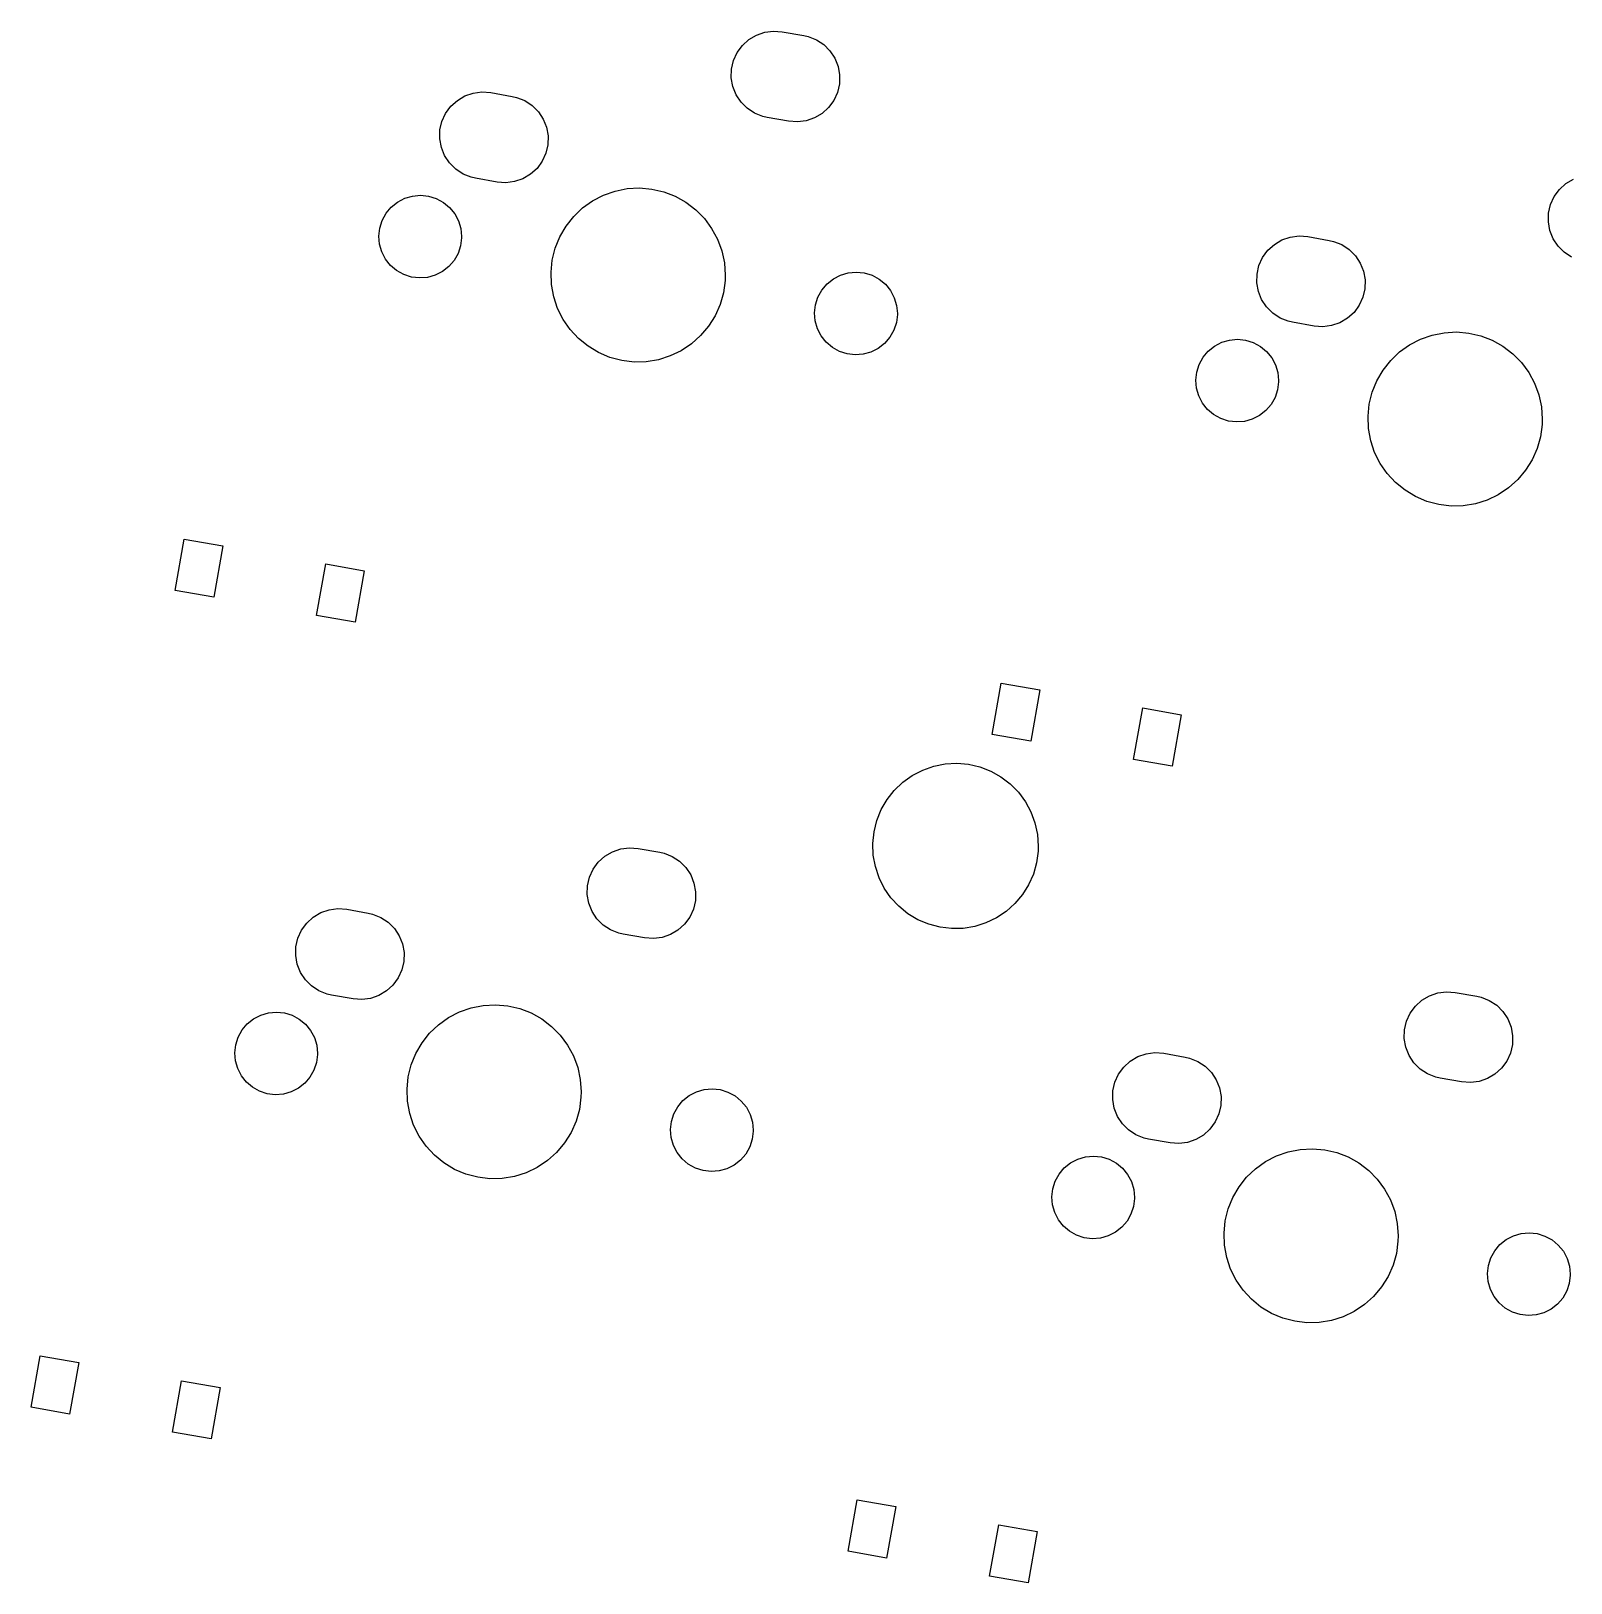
# Model space of a CAD drawing. Extents: x -73 to 324, y -180 to -25.
# Drawn here: x -63.14 to -27.78, y -61.12 to -25.48 of the extents above; entities that cross this region are included whole.
import ezdxf

# ---------------------------------------------------------------- set-up
doc = ezdxf.new("R2010")
doc.units = 0
doc.layers.add('BLACK', color=7, linetype='CONTINUOUS')

msp = doc.modelspace()

# ---------------------------------------------------------------- linework, layer by layer
at = {"layer": 'BLACK', "linetype": 'CONTINUOUS'}
for p, q in [((-46.6546, -25.6703), (-46.4806, -25.5674)), ((-46.4806, -25.5674), (-46.2895, -25.5016)), ((-46.2895, -25.5016), (-46.0891, -25.4755)), ((-46.0891, -25.4755), (-45.8875, -25.4903)), ((-45.8875, -25.4903), (-45.3951, -25.5772)), ((-45.3951, -25.5772), (-45.2931, -25.6007)), ((-45.2931, -25.6007), (-45.1055, -25.6758)), ((-47.0078, -26.1529), (-46.9237, -25.9691)), ((-46.9237, -25.9691), (-46.8043, -25.806)), ((-46.8043, -25.806), (-46.6546, -25.6703)), ((-45.1055, -25.6758), (-44.9368, -25.787)), ((-44.9368, -25.787), (-44.7938, -25.93)), ((-44.7938, -25.93), (-44.6826, -26.0987)), ((-47.0582, -26.5519), (-47.0533, -26.3498)), ((-47.0533, -26.3498), (-47.0078, -26.1529)), ((-44.6826, -26.0987), (-44.6075, -26.2863)), ((-44.6075, -26.2863), (-44.5717, -26.4853)), ((-47.0224, -26.7508), (-47.0582, -26.5519)), ((-44.5767, -26.6873), (-44.6221, -26.8842)), ((-44.5717, -26.4853), (-44.5767, -26.6873)), ((-53.4989, -27.2048), (-53.3492, -27.069)), ((-53.3492, -27.069), (-53.1752, -26.9661)), ((-53.1752, -26.9661), (-52.9841, -26.9003)), ((-52.9841, -26.9003), (-52.7837, -26.8743)), ((-52.7837, -26.8743), (-52.5821, -26.8891)), ((-52.5821, -26.8891), (-52.0897, -26.9759)), ((-52.0897, -26.9759), (-51.9877, -26.9995)), ((-51.9877, -26.9995), (-51.8001, -27.0745)), ((-51.8001, -27.0745), (-51.6313, -27.1858)), ((-46.9474, -26.9385), (-47.0224, -26.7508)), ((-46.8361, -27.1072), (-46.9474, -26.9385)), ((-44.7063, -27.068), (-44.8256, -27.2311)), ((-44.6221, -26.8842), (-44.7063, -27.068)), ((-53.7024, -27.5516), (-53.6183, -27.3679)), ((-53.6183, -27.3679), (-53.4989, -27.2048)), ((-51.6313, -27.1858), (-51.4884, -27.3287)), ((-51.4884, -27.3287), (-51.3772, -27.4974)), ((-46.6932, -27.2501), (-46.8361, -27.1072)), ((-46.5245, -27.3614), (-46.6932, -27.2501)), ((-46.3368, -27.4364), (-46.5245, -27.3614)), ((-46.2348, -27.46), (-46.3368, -27.4364)), ((-44.9754, -27.3669), (-45.1493, -27.4698)), ((-44.8256, -27.2311), (-44.9754, -27.3669)), ((-53.7528, -27.9506), (-53.7479, -27.7486)), ((-53.7479, -27.7486), (-53.7024, -27.5516)), ((-51.3772, -27.4974), (-51.3021, -27.6851)), ((-51.3021, -27.6851), (-51.2663, -27.884)), ((-45.7424, -27.5468), (-46.2348, -27.46)), ((-45.5409, -27.5616), (-45.7424, -27.5468)), ((-45.3404, -27.5356), (-45.5409, -27.5616)), ((-45.1493, -27.4698), (-45.3404, -27.5356)), ((-53.717, -28.1495), (-53.7528, -27.9506)), ((-53.642, -28.3372), (-53.717, -28.1495)), ((-51.2713, -28.0861), (-51.3167, -28.283)), ((-51.2663, -27.884), (-51.2713, -28.0861)), ((-53.5307, -28.5059), (-53.642, -28.3372)), ((-53.3878, -28.6488), (-53.5307, -28.5059)), ((-51.4009, -28.4668), (-51.5202, -28.6299)), ((-51.3167, -28.283), (-51.4009, -28.4668)), ((-53.2191, -28.7601), (-53.3878, -28.6488)), ((-53.0314, -28.8352), (-53.2191, -28.7601)), ((-52.9294, -28.8587), (-53.0314, -28.8352)), ((-52.437, -28.9455), (-52.9294, -28.8587)), ((-51.8439, -28.8685), (-52.035, -28.9343)), ((-51.67, -28.7656), (-51.8439, -28.8685)), ((-51.5202, -28.6299), (-51.67, -28.7656)), ((-52.2355, -28.9603), (-52.437, -28.9455)), ((-52.035, -28.9343), (-52.2355, -28.9603)), ((-49.9928, -29.2448), (-49.7263, -29.1512)), ((-49.7263, -29.1512), (-49.4492, -29.0961)), ((-49.4492, -29.0961), (-49.1671, -29.0806)), ((-49.1671, -29.0806), (-48.8857, -29.1049)), ((-48.8857, -29.1049), (-48.6104, -29.1687)), ((-48.6104, -29.1687), (-48.347, -29.2707)), ((-28.1631, -29.2771), (-28.0437, -29.114)), ((-28.0437, -29.114), (-27.894, -28.9783)), ((-27.894, -28.9783), (-27.7201, -28.8754)), ((-54.9852, -29.6615), (-54.866, -29.5194)), ((-54.866, -29.5194), (-54.7215, -29.4033)), ((-54.7215, -29.4033), (-54.5572, -29.3174)), ((-54.5572, -29.3174), (-54.3794, -29.265)), ((-54.3794, -29.265), (-54.1947, -29.2482)), ((-54.1947, -29.2482), (-54.0103, -29.2676)), ((-54.0103, -29.2676), (-53.8332, -29.3224)), ((-53.8332, -29.3224), (-53.6701, -29.4106)), ((-53.6701, -29.4106), (-53.5273, -29.5288)), ((-53.5273, -29.5288), (-53.4101, -29.6725)), ((-50.6778, -29.7343), (-50.4734, -29.5393)), ((-50.4734, -29.5393), (-50.2435, -29.375)), ((-50.2435, -29.375), (-49.9928, -29.2448)), ((-48.347, -29.2707), (-48.1005, -29.4087)), ((-48.1005, -29.4087), (-47.8759, -29.5801)), ((-47.8759, -29.5801), (-47.6777, -29.7814)), ((-28.2927, -29.6578), (-28.2472, -29.4609)), ((-28.2472, -29.4609), (-28.1631, -29.2771)), ((-55.1306, -30.0007), (-55.0745, -29.8239)), ((-55.0745, -29.8239), (-54.9852, -29.6615)), ((-53.4101, -29.6725), (-53.323, -29.8362)), ((-53.323, -29.8362), (-53.2694, -30.0137)), ((-50.8527, -29.9562), (-50.6778, -29.7343)), ((-47.6777, -29.7814), (-47.5099, -30.0087)), ((-28.2977, -29.8599), (-28.2927, -29.6578)), ((-28.2619, -30.0588), (-28.2977, -29.8599)), ((-55.1513, -30.1849), (-55.1306, -30.0007)), ((-55.1357, -30.3697), (-55.1513, -30.1849)), ((-53.2517, -30.2247), (-53.275, -30.4087)), ((-53.2694, -30.0137), (-53.2514, -30.1982)), ((-53.2514, -30.1982), (-53.2517, -30.2247)), ((-51.1006, -30.4623), (-50.9946, -30.2004)), ((-50.9946, -30.2004), (-50.8527, -29.9562)), ((-47.5099, -30.0087), (-47.3757, -30.2573)), ((-47.3757, -30.2573), (-47.2779, -30.5223)), ((-34.5886, -30.377), (-34.4146, -30.2741)), ((-34.4146, -30.2741), (-34.2235, -30.2083)), ((-34.2235, -30.2083), (-34.0231, -30.1823)), ((-34.0231, -30.1823), (-33.8215, -30.1971)), ((-33.8215, -30.1971), (-33.3291, -30.2839)), ((-33.3291, -30.2839), (-33.2272, -30.3075)), ((-28.1868, -30.2465), (-28.2619, -30.0588)), ((-28.0755, -30.4152), (-28.1868, -30.2465)), ((-55.0846, -30.5479), (-55.1357, -30.3697)), ((-54.9999, -30.7128), (-55.0846, -30.5479)), ((-53.3335, -30.5846), (-53.4251, -30.7458)), ((-53.275, -30.4087), (-53.3335, -30.5846)), ((-51.1687, -30.7365), (-51.1006, -30.4623)), ((-47.2779, -30.5223), (-47.2185, -30.7985)), ((-34.8577, -30.6759), (-34.7383, -30.5128)), ((-34.7383, -30.5128), (-34.5886, -30.377)), ((-33.2272, -30.3075), (-33.0395, -30.3825)), ((-33.0395, -30.3825), (-32.8708, -30.4938)), ((-32.8708, -30.4938), (-32.7278, -30.6367)), ((-32.7278, -30.6367), (-32.6166, -30.8054)), ((-27.9326, -30.5581), (-28.0755, -30.4152)), ((-27.7639, -30.6694), (-27.9326, -30.5581)), ((-54.8847, -30.8581), (-54.9999, -30.7128)), ((-54.7435, -30.9783), (-54.8847, -30.8581)), ((-54.5817, -31.0687), (-54.7435, -30.9783)), ((-53.6923, -31.0003), (-53.8578, -31.0839)), ((-53.5462, -30.8862), (-53.6923, -31.0003)), ((-53.4251, -30.7458), (-53.5462, -30.8862)), ((-51.1975, -31.0175), (-51.1687, -30.7365)), ((-47.2185, -30.7985), (-47.1985, -31.0803)), ((-44.3737, -31.0293), (-44.1891, -31.0125)), ((-44.1891, -31.0125), (-44.0047, -31.0319)), ((-34.9873, -31.0566), (-34.9418, -30.8596)), ((-34.9418, -30.8596), (-34.8577, -30.6759)), ((-32.6166, -30.8054), (-32.5415, -30.9931)), ((-32.5415, -30.9931), (-32.5057, -31.192)), ((-54.4053, -31.126), (-54.5817, -31.0687)), ((-54.2212, -31.148), (-54.4053, -31.126)), ((-54.0364, -31.1338), (-54.2212, -31.148)), ((-53.8578, -31.0839), (-54.0364, -31.1338)), ((-51.1865, -31.2998), (-51.1975, -31.0175)), ((-51.1357, -31.5777), (-51.1865, -31.2998)), ((-47.2025, -31.2059), (-47.2401, -31.4859)), ((-47.1985, -31.0803), (-47.2025, -31.2059)), ((-44.9796, -31.4257), (-44.8604, -31.2837)), ((-44.8604, -31.2837), (-44.7159, -31.1675)), ((-44.7159, -31.1675), (-44.5516, -31.0816)), ((-44.5516, -31.0816), (-44.3737, -31.0293)), ((-44.0047, -31.0319), (-43.8276, -31.0867)), ((-43.8276, -31.0867), (-43.6645, -31.1749)), ((-43.6645, -31.1749), (-43.5216, -31.2931)), ((-43.5216, -31.2931), (-43.4044, -31.4367)), ((-34.9922, -31.2586), (-34.9873, -31.0566)), ((-34.9565, -31.4575), (-34.9922, -31.2586)), ((-32.5057, -31.192), (-32.5107, -31.3941)), ((-51.0463, -31.8457), (-51.1357, -31.5777)), ((-47.2401, -31.4859), (-47.3168, -31.7578)), ((-45.1249, -31.7649), (-45.0689, -31.5882)), ((-45.0689, -31.5882), (-44.9796, -31.4257)), ((-43.4044, -31.4367), (-43.3174, -31.6004)), ((-43.3174, -31.6004), (-43.2638, -31.7779)), ((-34.8814, -31.6452), (-34.9565, -31.4575)), ((-34.7701, -31.8139), (-34.8814, -31.6452)), ((-32.5561, -31.591), (-32.6403, -31.7748)), ((-32.5107, -31.3941), (-32.5561, -31.591)), ((-50.92, -32.0984), (-51.0463, -31.8457)), ((-47.431, -32.0162), (-47.5805, -32.2559)), ((-47.3168, -31.7578), (-47.431, -32.0162)), ((-45.1456, -31.9492), (-45.1249, -31.7649)), ((-45.1301, -32.134), (-45.1456, -31.9492)), ((-43.2461, -31.989), (-43.2693, -32.1729)), ((-43.2638, -31.7779), (-43.2457, -31.9625)), ((-43.2457, -31.9625), (-43.2461, -31.989)), ((-34.6272, -31.9568), (-34.7701, -31.8139)), ((-34.4585, -32.0681), (-34.6272, -31.9568)), ((-34.2708, -32.1432), (-34.4585, -32.0681)), ((-32.9094, -32.0736), (-33.0833, -32.1765)), ((-32.7596, -31.9379), (-32.9094, -32.0736)), ((-32.6403, -31.7748), (-32.7596, -31.9379)), ((-50.7594, -32.3308), (-50.92, -32.0984)), ((-50.5676, -32.5383), (-50.7594, -32.3308)), ((-47.5805, -32.2559), (-47.7623, -32.4722)), ((-45.079, -32.3122), (-45.1301, -32.134)), ((-44.9942, -32.4771), (-45.079, -32.3122)), ((-43.3278, -32.3489), (-43.4194, -32.5101)), ((-43.2693, -32.1729), (-43.3278, -32.3489)), ((-34.1688, -32.1667), (-34.2708, -32.1432)), ((-33.6764, -32.2535), (-34.1688, -32.1667)), ((-33.4749, -32.2683), (-33.6764, -32.2535)), ((-33.2744, -32.2423), (-33.4749, -32.2683)), ((-33.0833, -32.1765), (-33.2744, -32.2423)), ((-30.9657, -32.4592), (-30.6886, -32.4041)), ((-30.6886, -32.4041), (-30.4065, -32.3886)), ((-30.4065, -32.3886), (-30.1251, -32.4129)), ((-30.1251, -32.4129), (-29.8499, -32.4767)), ((-50.3485, -32.7166), (-50.5676, -32.5383)), ((-50.1065, -32.8623), (-50.3485, -32.7166)), ((-47.9727, -32.6606), (-48.2076, -32.8176)), ((-47.7623, -32.4722), (-47.9727, -32.6606)), ((-44.8791, -32.6224), (-44.9942, -32.4771)), ((-44.7379, -32.7426), (-44.8791, -32.6224)), ((-44.576, -32.833), (-44.7379, -32.7426)), ((-43.6867, -32.7646), (-43.8522, -32.8482)), ((-43.5406, -32.6504), (-43.6867, -32.7646)), ((-43.4194, -32.5101), (-43.5406, -32.6504)), ((-36.1054, -32.8274), (-35.9609, -32.7113)), ((-35.9609, -32.7113), (-35.7966, -32.6254)), ((-35.7966, -32.6254), (-35.6188, -32.573)), ((-35.6188, -32.573), (-35.4341, -32.5562)), ((-35.4341, -32.5562), (-35.2497, -32.5756)), ((-35.2497, -32.5756), (-35.0726, -32.6304)), ((-35.0726, -32.6304), (-34.9095, -32.7186)), ((-34.9095, -32.7186), (-34.7667, -32.8368)), ((-31.7128, -32.8473), (-31.4829, -32.683)), ((-31.4829, -32.683), (-31.2322, -32.5528)), ((-31.2322, -32.5528), (-30.9657, -32.4592)), ((-29.8499, -32.4767), (-29.5864, -32.5787)), ((-29.5864, -32.5787), (-29.3399, -32.7167)), ((-29.3399, -32.7167), (-29.1153, -32.8881)), ((-49.8464, -32.9725), (-50.1065, -32.8623)), ((-49.5733, -33.0449), (-49.8464, -32.9725)), ((-49.2927, -33.0781), (-49.5733, -33.0449)), ((-49.0103, -33.0715), (-49.2927, -33.0781)), ((-48.7316, -33.0251), (-49.0103, -33.0715)), ((-48.4623, -32.9399), (-48.7316, -33.0251)), ((-48.2076, -32.8176), (-48.4623, -32.9399)), ((-44.3997, -32.8903), (-44.576, -32.833)), ((-44.2156, -32.9123), (-44.3997, -32.8903)), ((-44.0307, -32.898), (-44.2156, -32.9123)), ((-43.8522, -32.8482), (-44.0307, -32.898)), ((-36.37, -33.3087), (-36.3139, -33.1319)), ((-36.3139, -33.1319), (-36.2246, -32.9695)), ((-36.2246, -32.9695), (-36.1054, -32.8274)), ((-34.7667, -32.8368), (-34.6495, -32.9805)), ((-34.6495, -32.9805), (-34.5624, -33.1442)), ((-34.5624, -33.1442), (-34.5089, -33.3217)), ((-32.0921, -33.2642), (-31.9172, -33.0423)), ((-31.9172, -33.0423), (-31.7128, -32.8473)), ((-29.1153, -32.8881), (-28.9171, -33.0894)), ((-28.9171, -33.0894), (-28.7493, -33.3167)), ((-36.3907, -33.4929), (-36.37, -33.3087)), ((-36.3752, -33.6777), (-36.3907, -33.4929)), ((-34.5089, -33.3217), (-34.4908, -33.5062)), ((-34.4908, -33.5062), (-34.4911, -33.5327)), ((-32.3401, -33.7703), (-32.234, -33.5084)), ((-32.234, -33.5084), (-32.0921, -33.2642)), ((-28.7493, -33.3167), (-28.6151, -33.5653)), ((-36.3241, -33.8559), (-36.3752, -33.6777)), ((-36.2393, -34.0208), (-36.3241, -33.8559)), ((-34.5144, -33.7167), (-34.5729, -33.8926)), ((-34.4911, -33.5327), (-34.5144, -33.7167)), ((-32.4082, -34.0445), (-32.3401, -33.7703)), ((-28.6151, -33.5653), (-28.5174, -33.8303)), ((-28.5174, -33.8303), (-28.4579, -34.1065)), ((-36.1241, -34.1661), (-36.2393, -34.0208)), ((-35.9829, -34.2863), (-36.1241, -34.1661)), ((-34.7856, -34.1942), (-34.9317, -34.3083)), ((-34.6645, -34.0538), (-34.7856, -34.1942)), ((-34.5729, -33.8926), (-34.6645, -34.0538)), ((-32.437, -34.3255), (-32.4082, -34.0445)), ((-28.4579, -34.1065), (-28.4379, -34.3883)), ((-35.8211, -34.3767), (-35.9829, -34.2863)), ((-35.6448, -34.434), (-35.8211, -34.3767)), ((-35.4607, -34.456), (-35.6448, -34.434)), ((-35.2758, -34.4418), (-35.4607, -34.456)), ((-35.0972, -34.3919), (-35.2758, -34.4418)), ((-34.9317, -34.3083), (-35.0972, -34.3919)), ((-32.4259, -34.6078), (-32.437, -34.3255)), ((-28.4419, -34.5139), (-28.4795, -34.7939)), ((-28.4379, -34.3883), (-28.4419, -34.5139)), ((-32.3751, -34.8857), (-32.4259, -34.6078)), ((-32.2857, -35.1537), (-32.3751, -34.8857)), ((-28.4795, -34.7939), (-28.5562, -35.0658)), ((-32.1594, -35.4064), (-32.2857, -35.1537)), ((-28.5562, -35.0658), (-28.6704, -35.3242)), ((-31.9988, -35.6388), (-32.1594, -35.4064)), ((-31.807, -35.8463), (-31.9988, -35.6388)), ((-28.8199, -35.5639), (-29.0017, -35.7802)), ((-28.6704, -35.3242), (-28.8199, -35.5639)), ((-31.588, -36.0246), (-31.807, -35.8463)), ((-29.2121, -35.9686), (-29.447, -36.1256)), ((-29.0017, -35.7802), (-29.2121, -35.9686)), ((-31.3459, -36.1703), (-31.588, -36.0246)), ((-31.0858, -36.2805), (-31.3459, -36.1703)), ((-30.8127, -36.3529), (-31.0858, -36.2805)), ((-30.5322, -36.3861), (-30.8127, -36.3529)), ((-29.971, -36.3331), (-30.2497, -36.3794)), ((-29.7017, -36.2479), (-29.971, -36.3331)), ((-29.447, -36.1256), (-29.7017, -36.2479)), ((-30.2497, -36.3794), (-30.5322, -36.3861)), ((-59.8303, -38.3262), (-59.6219, -37.1445)), ((-59.6219, -37.1445), (-58.7356, -37.3007)), ((-58.7356, -37.3007), (-58.944, -38.4825)), ((-56.5804, -38.8993), (-56.372, -37.7175)), ((-56.372, -37.7175), (-55.4857, -37.8738)), ((-55.4857, -37.8738), (-55.6941, -39.0555)), ((-58.944, -38.4825), (-59.8303, -38.3262)), ((-55.6941, -39.0555), (-56.5804, -38.8993)), ((-41.0697, -41.6342), (-40.8613, -40.4525)), ((-40.8613, -40.4525), (-39.975, -40.6087)), ((-39.975, -40.6087), (-40.1834, -41.7905)), ((-37.8198, -42.2073), (-37.6115, -41.0255)), ((-37.6115, -41.0255), (-36.7251, -41.1818)), ((-36.7251, -41.1818), (-36.9335, -42.3635)), ((-40.1834, -41.7905), (-41.0697, -41.6342)), ((-42.6646, -42.4523), (-42.4114, -42.3633)), ((-42.4114, -42.3633), (-42.1481, -42.311)), ((-42.1481, -42.311), (-41.8802, -42.2962)), ((-41.8802, -42.2962), (-41.6128, -42.3194)), ((-41.6128, -42.3194), (-41.3513, -42.38)), ((-41.3513, -42.38), (-41.101, -42.4768)), ((-36.9335, -42.3635), (-37.8198, -42.2073)), ((-43.3153, -42.9173), (-43.1211, -42.732)), ((-43.1211, -42.732), (-42.9027, -42.576)), ((-42.9027, -42.576), (-42.6646, -42.4523)), ((-41.101, -42.4768), (-40.8669, -42.608)), ((-40.8669, -42.608), (-40.6535, -42.7708)), ((-40.6535, -42.7708), (-40.4652, -42.962)), ((-43.6163, -43.3601), (-43.4815, -43.128)), ((-43.4815, -43.128), (-43.3153, -42.9173)), ((-40.4652, -42.962), (-40.3058, -43.1779)), ((-43.717, -43.6089), (-43.6163, -43.3601)), ((-40.3058, -43.1779), (-40.1783, -43.4141)), ((-40.1783, -43.4141), (-40.0854, -43.6659)), ((-43.7817, -43.8693), (-43.717, -43.6089)), ((-40.0854, -43.6659), (-40.029, -43.9283)), ((-43.8091, -44.1363), (-43.7817, -43.8693)), ((-43.7985, -44.4045), (-43.8091, -44.1363)), ((-40.029, -43.9283), (-40.01, -44.196)), ((-40.01, -44.196), (-40.0137, -44.3153)), ((-50.1123, -44.5666), (-49.9626, -44.4309)), ((-49.9626, -44.4309), (-49.7886, -44.328)), ((-49.7886, -44.328), (-49.5975, -44.2622)), ((-49.5975, -44.2622), (-49.3971, -44.2361)), ((-49.3971, -44.2361), (-49.1955, -44.2509)), ((-49.1955, -44.2509), (-48.7031, -44.3378)), ((-48.7031, -44.3378), (-48.6011, -44.3613)), ((-48.6011, -44.3613), (-48.4135, -44.4364)), ((-48.4135, -44.4364), (-48.2448, -44.5476)), ((-48.2448, -44.5476), (-48.1018, -44.6905)), ((-43.7503, -44.6685), (-43.7985, -44.4045)), ((-40.0137, -44.3153), (-40.0495, -44.5813)), ((-50.3613, -45.1104), (-50.3158, -44.9135)), ((-50.3158, -44.9135), (-50.2317, -44.7297)), ((-50.2317, -44.7297), (-50.1123, -44.5666)), ((-48.1018, -44.6905), (-47.9906, -44.8593)), ((-47.9906, -44.8593), (-47.9155, -45.0469)), ((-43.6654, -44.9231), (-43.7503, -44.6685)), ((-40.1223, -44.8396), (-40.2308, -45.0851)), ((-40.0495, -44.5813), (-40.1223, -44.8396)), ((-50.3662, -45.3125), (-50.3613, -45.1104)), ((-47.9155, -45.0469), (-47.8797, -45.2459)), ((-47.8797, -45.2459), (-47.8847, -45.4479)), ((-43.5454, -45.1632), (-43.6654, -44.9231)), ((-43.3928, -45.384), (-43.5454, -45.1632)), ((-40.2308, -45.0851), (-40.3729, -45.3128)), ((-50.3304, -45.5114), (-50.3662, -45.3125)), ((-50.2554, -45.699), (-50.3304, -45.5114)), ((-47.8847, -45.4479), (-47.9301, -45.6448)), ((-43.2106, -45.581), (-43.3928, -45.384)), ((-43.0025, -45.7505), (-43.2106, -45.581)), ((-40.5456, -45.5182), (-40.7455, -45.6973)), ((-40.3729, -45.3128), (-40.5456, -45.5182)), ((-56.9263, -46.1285), (-56.8069, -45.9654)), ((-56.8069, -45.9654), (-56.6572, -45.8296)), ((-56.6572, -45.8296), (-56.4832, -45.7267)), ((-56.4832, -45.7267), (-56.2921, -45.6609)), ((-56.2921, -45.6609), (-56.0917, -45.6349)), ((-56.0917, -45.6349), (-55.8901, -45.6497)), ((-55.8901, -45.6497), (-55.3977, -45.7365)), ((-55.3977, -45.7365), (-55.2957, -45.7601)), ((-55.2957, -45.7601), (-55.1081, -45.8351)), ((-55.1081, -45.8351), (-54.9393, -45.9464)), ((-54.9393, -45.9464), (-54.7964, -46.0893)), ((-50.1441, -45.8678), (-50.2554, -45.699)), ((-50.0012, -46.0107), (-50.1441, -45.8678)), ((-48.0143, -45.8286), (-48.1336, -45.9917)), ((-47.9301, -45.6448), (-48.0143, -45.8286)), ((-42.7726, -45.8889), (-43.0025, -45.7505)), ((-42.5254, -45.9936), (-42.7726, -45.8889)), ((-41.2106, -45.9626), (-41.4665, -46.0435)), ((-40.9686, -45.8464), (-41.2106, -45.9626)), ((-40.7455, -45.6973), (-40.9686, -45.8464)), ((-57.0559, -46.5092), (-57.0104, -46.3122)), ((-57.0104, -46.3122), (-56.9263, -46.1285)), ((-54.7964, -46.0893), (-54.6852, -46.258)), ((-54.6852, -46.258), (-54.6101, -46.4457)), ((-49.8325, -46.1219), (-50.0012, -46.0107)), ((-49.6448, -46.197), (-49.8325, -46.1219)), ((-49.5428, -46.2206), (-49.6448, -46.197)), ((-49.0504, -46.3074), (-49.5428, -46.2206)), ((-48.8489, -46.3222), (-49.0504, -46.3074)), ((-48.6484, -46.2961), (-48.8489, -46.3222)), ((-48.4573, -46.2303), (-48.6484, -46.2961)), ((-48.2834, -46.1275), (-48.4573, -46.2303)), ((-48.1336, -45.9917), (-48.2834, -46.1275)), ((-42.266, -46.0623), (-42.5254, -45.9936)), ((-41.9995, -46.0939), (-42.266, -46.0623)), ((-41.7312, -46.0876), (-41.9995, -46.0939)), ((-41.4665, -46.0435), (-41.7312, -46.0876)), ((-57.0608, -46.7112), (-57.0559, -46.5092)), ((-54.6101, -46.4457), (-54.5743, -46.6446)), ((-54.5743, -46.6446), (-54.5793, -46.8466)), ((-57.025, -46.9101), (-57.0608, -46.7112)), ((-56.95, -47.0978), (-57.025, -46.9101)), ((-54.6247, -47.0436), (-54.7089, -47.2274)), ((-54.5793, -46.8466), (-54.6247, -47.0436)), ((-56.8387, -47.2665), (-56.95, -47.0978)), ((-56.6958, -47.4094), (-56.8387, -47.2665)), ((-56.5271, -47.5207), (-56.6958, -47.4094)), ((-54.8282, -47.3904), (-54.978, -47.5262)), ((-54.7089, -47.2274), (-54.8282, -47.3904)), ((-56.3394, -47.5958), (-56.5271, -47.5207)), ((-56.2374, -47.6193), (-56.3394, -47.5958)), ((-55.745, -47.7061), (-56.2374, -47.6193)), ((-55.5435, -47.7209), (-55.745, -47.7061)), ((-55.343, -47.6949), (-55.5435, -47.7209)), ((-55.1519, -47.6291), (-55.343, -47.6949)), ((-54.978, -47.5262), (-55.1519, -47.6291)), ((-31.3517, -47.8746), (-31.202, -47.7388)), ((-31.202, -47.7388), (-31.028, -47.636)), ((-31.028, -47.636), (-30.8369, -47.5702)), ((-30.8369, -47.5702), (-30.6365, -47.5441)), ((-30.6365, -47.5441), (-30.4349, -47.5589)), ((-30.4349, -47.5589), (-29.9425, -47.6458)), ((-29.9425, -47.6458), (-29.8406, -47.6693)), ((-29.8406, -47.6693), (-29.6529, -47.7444)), ((-29.6529, -47.7444), (-29.4842, -47.8556)), ((-58.0295, -48.1639), (-57.8652, -48.078)), ((-57.8652, -48.078), (-57.6874, -48.0256)), ((-57.6874, -48.0256), (-57.5027, -48.0088)), ((-57.5027, -48.0088), (-57.3183, -48.0282)), ((-57.3183, -48.0282), (-57.1412, -48.083)), ((-57.1412, -48.083), (-56.9781, -48.1712)), ((-53.5515, -48.1356), (-53.3008, -48.0054)), ((-53.3008, -48.0054), (-53.0343, -47.9118)), ((-53.0343, -47.9118), (-52.7572, -47.8567)), ((-52.7572, -47.8567), (-52.4751, -47.8412)), ((-52.4751, -47.8412), (-52.1937, -47.8655)), ((-52.1937, -47.8655), (-51.9184, -47.9293)), ((-51.9184, -47.9293), (-51.655, -48.0313)), ((-51.655, -48.0313), (-51.4085, -48.1693)), ((-31.5552, -48.2215), (-31.4711, -48.0377)), ((-31.4711, -48.0377), (-31.3517, -47.8746)), ((-29.4842, -47.8556), (-29.3412, -47.9985)), ((-29.3412, -47.9985), (-29.23, -48.1673)), ((-58.3825, -48.5845), (-58.2932, -48.4221)), ((-58.2932, -48.4221), (-58.174, -48.28)), ((-58.174, -48.28), (-58.0295, -48.1639)), ((-56.9781, -48.1712), (-56.8353, -48.2894)), ((-56.8353, -48.2894), (-56.7181, -48.4331)), ((-56.7181, -48.4331), (-56.631, -48.5968)), ((-53.9858, -48.4949), (-53.7814, -48.2999)), ((-53.7814, -48.2999), (-53.5515, -48.1356)), ((-51.4085, -48.1693), (-51.1839, -48.3407)), ((-51.1839, -48.3407), (-50.9857, -48.542)), ((-31.6056, -48.6205), (-31.6007, -48.4184)), ((-31.6007, -48.4184), (-31.5552, -48.2215)), ((-29.23, -48.1673), (-29.1549, -48.3549)), ((-29.1549, -48.3549), (-29.1191, -48.5538)), ((-58.4593, -48.9455), (-58.4386, -48.7613)), ((-58.4386, -48.7613), (-58.3825, -48.5845)), ((-56.631, -48.5968), (-56.5774, -48.7743)), ((-56.5774, -48.7743), (-56.5593, -48.9588)), ((-54.3026, -48.961), (-54.1607, -48.7167)), ((-54.1607, -48.7167), (-53.9858, -48.4949)), ((-50.9857, -48.542), (-50.8179, -48.7693)), ((-50.8179, -48.7693), (-50.6837, -49.0179)), ((-31.5699, -48.8194), (-31.6056, -48.6205)), ((-31.4948, -49.007), (-31.5699, -48.8194)), ((-29.1241, -48.7559), (-29.1695, -48.9528)), ((-29.1191, -48.5538), (-29.1241, -48.7559)), ((-58.4437, -49.1303), (-58.4593, -48.9455)), ((-58.3926, -49.3085), (-58.4437, -49.1303)), ((-56.583, -49.1693), (-56.6415, -49.3452)), ((-56.5597, -48.9853), (-56.583, -49.1693)), ((-56.5593, -48.9588), (-56.5597, -48.9853)), ((-54.4086, -49.2229), (-54.3026, -48.961)), ((-50.6837, -49.0179), (-50.5859, -49.2829)), ((-38.0463, -49.2734), (-37.8966, -49.1376)), ((-37.8966, -49.1376), (-37.7226, -49.0347)), ((-37.7226, -49.0347), (-37.5315, -48.9689)), ((-37.5315, -48.9689), (-37.3311, -48.9429)), ((-37.3311, -48.9429), (-37.1295, -48.9577)), ((-37.1295, -48.9577), (-36.6371, -49.0445)), ((-36.6371, -49.0445), (-36.5352, -49.0681)), ((-36.5352, -49.0681), (-36.3475, -49.1431)), ((-36.3475, -49.1431), (-36.1788, -49.2544)), ((-31.3835, -49.1758), (-31.4948, -49.007)), ((-31.2406, -49.3187), (-31.3835, -49.1758)), ((-29.2537, -49.1366), (-29.373, -49.2997)), ((-29.1695, -48.9528), (-29.2537, -49.1366)), ((-58.3079, -49.4734), (-58.3926, -49.3085)), ((-58.1927, -49.6187), (-58.3079, -49.4734)), ((-56.7331, -49.5064), (-56.8542, -49.6467)), ((-56.6415, -49.3452), (-56.7331, -49.5064)), ((-54.5055, -49.7781), (-54.4767, -49.4971)), ((-54.4767, -49.4971), (-54.4086, -49.2229)), ((-50.5859, -49.2829), (-50.5265, -49.5591)), ((-38.2498, -49.6202), (-38.1657, -49.4365)), ((-38.1657, -49.4365), (-38.0463, -49.2734)), ((-36.1788, -49.2544), (-36.0358, -49.3973)), ((-36.0358, -49.3973), (-35.9246, -49.566)), ((-31.0719, -49.4299), (-31.2406, -49.3187)), ((-30.8842, -49.505), (-31.0719, -49.4299)), ((-30.7822, -49.5286), (-30.8842, -49.505)), ((-30.2898, -49.6154), (-30.7822, -49.5286)), ((-29.6967, -49.5383), (-29.8878, -49.6041)), ((-29.5228, -49.4355), (-29.6967, -49.5383)), ((-29.373, -49.2997), (-29.5228, -49.4355)), ((-58.0515, -49.7389), (-58.1927, -49.6187)), ((-57.8897, -49.8293), (-58.0515, -49.7389)), ((-57.7133, -49.8866), (-57.8897, -49.8293)), ((-57.5292, -49.9086), (-57.7133, -49.8866)), ((-57.3444, -49.8943), (-57.5292, -49.9086)), ((-57.1658, -49.8445), (-57.3444, -49.8943)), ((-57.0003, -49.7609), (-57.1658, -49.8445)), ((-56.8542, -49.6467), (-57.0003, -49.7609)), ((-54.4944, -50.0604), (-54.5055, -49.7781)), ((-50.5265, -49.5591), (-50.5065, -49.8409)), ((-50.5065, -49.8409), (-50.5105, -49.9665)), ((-48.0239, -49.9281), (-47.8596, -49.8422)), ((-47.8596, -49.8422), (-47.6817, -49.7899)), ((-47.6817, -49.7899), (-47.4971, -49.7731)), ((-47.4971, -49.7731), (-47.3127, -49.7925)), ((-47.3127, -49.7925), (-47.1356, -49.8473)), ((-47.1356, -49.8473), (-46.9725, -49.9355)), ((-38.3002, -50.0192), (-38.2953, -49.8172)), ((-38.2953, -49.8172), (-38.2498, -49.6202)), ((-35.9246, -49.566), (-35.8495, -49.7537)), ((-35.8495, -49.7537), (-35.8137, -49.9526)), ((-30.0883, -49.6302), (-30.2898, -49.6154)), ((-29.8878, -49.6041), (-30.0883, -49.6302)), ((-54.4437, -50.3383), (-54.4944, -50.0604)), ((-50.5481, -50.2465), (-50.6248, -50.5184)), ((-50.5105, -49.9665), (-50.5481, -50.2465)), ((-48.3769, -50.3488), (-48.2876, -50.1863)), ((-48.2876, -50.1863), (-48.1684, -50.0443)), ((-48.1684, -50.0443), (-48.0239, -49.9281)), ((-46.9725, -49.9355), (-46.8296, -50.0536)), ((-46.8296, -50.0536), (-46.7124, -50.1973)), ((-46.7124, -50.1973), (-46.6254, -50.361)), ((-38.2645, -50.2181), (-38.3002, -50.0192)), ((-38.1894, -50.4058), (-38.2645, -50.2181)), ((-35.8187, -50.1546), (-35.8641, -50.3516)), ((-35.8137, -49.9526), (-35.8187, -50.1546)), ((-54.3543, -50.6063), (-54.4437, -50.3383)), ((-54.228, -50.859), (-54.3543, -50.6063)), ((-50.6248, -50.5184), (-50.739, -50.7768)), ((-48.4536, -50.7098), (-48.4329, -50.5255)), ((-48.4329, -50.5255), (-48.3769, -50.3488)), ((-46.6254, -50.361), (-46.5718, -50.5385)), ((-46.5718, -50.5385), (-46.5537, -50.723)), ((-38.0781, -50.5745), (-38.1894, -50.4058)), ((-37.9352, -50.7174), (-38.0781, -50.5745)), ((-35.9483, -50.5353), (-36.0676, -50.6984)), ((-35.8641, -50.3516), (-35.9483, -50.5353)), ((-54.0674, -51.0914), (-54.228, -50.859)), ((-50.739, -50.7768), (-50.8885, -51.0165)), ((-48.4381, -50.8945), (-48.4536, -50.7098)), ((-48.387, -51.0728), (-48.4381, -50.8945)), ((-46.5773, -50.9335), (-46.6358, -51.1094)), ((-46.5541, -50.7496), (-46.5773, -50.9335)), ((-46.5537, -50.723), (-46.5541, -50.7496)), ((-37.7665, -50.8287), (-37.9352, -50.7174)), ((-37.5788, -50.9038), (-37.7665, -50.8287)), ((-37.4768, -50.9273), (-37.5788, -50.9038)), ((-36.9844, -51.0141), (-37.4768, -50.9273)), ((-36.3913, -50.9371), (-36.5824, -51.0029)), ((-36.2174, -50.8342), (-36.3913, -50.9371)), ((-36.0676, -50.6984), (-36.2174, -50.8342)), ((-53.8756, -51.2989), (-54.0674, -51.0914)), ((-53.6565, -51.4772), (-53.8756, -51.2989)), ((-51.0703, -51.2327), (-51.2807, -51.4212)), ((-50.8885, -51.0165), (-51.0703, -51.2327)), ((-48.3022, -51.2377), (-48.387, -51.0728)), ((-48.1871, -51.383), (-48.3022, -51.2377)), ((-46.7274, -51.2707), (-46.8486, -51.411)), ((-46.6358, -51.1094), (-46.7274, -51.2707)), ((-39.1046, -51.386), (-38.9268, -51.3336)), ((-38.9268, -51.3336), (-38.7421, -51.3168)), ((-38.7421, -51.3168), (-38.5577, -51.3362)), ((-36.7829, -51.0289), (-36.9844, -51.0141)), ((-36.5824, -51.0029), (-36.7829, -51.0289)), ((-34.7909, -51.4436), (-34.5402, -51.3134)), ((-34.5402, -51.3134), (-34.2737, -51.2198)), ((-34.2737, -51.2198), (-33.9966, -51.1647)), ((-33.9966, -51.1647), (-33.7145, -51.1492)), ((-33.7145, -51.1492), (-33.4331, -51.1735)), ((-33.4331, -51.1735), (-33.1579, -51.2373)), ((-33.1579, -51.2373), (-32.8944, -51.3393)), ((-53.4145, -51.6229), (-53.6565, -51.4772)), ((-53.1544, -51.7331), (-53.4145, -51.6229)), ((-51.5156, -51.5782), (-51.7703, -51.7005)), ((-51.2807, -51.4212), (-51.5156, -51.5782)), ((-48.0459, -51.5031), (-48.1871, -51.383)), ((-47.884, -51.5936), (-48.0459, -51.5031)), ((-47.7077, -51.6509), (-47.884, -51.5936)), ((-47.5236, -51.6728), (-47.7077, -51.6509)), ((-47.3387, -51.6586), (-47.5236, -51.6728)), ((-47.1602, -51.6088), (-47.3387, -51.6586)), ((-46.9947, -51.5252), (-47.1602, -51.6088)), ((-46.8486, -51.411), (-46.9947, -51.5252)), ((-39.5326, -51.7301), (-39.4134, -51.588)), ((-39.4134, -51.588), (-39.2689, -51.4719)), ((-39.2689, -51.4719), (-39.1046, -51.386)), ((-38.5577, -51.3362), (-38.3806, -51.391)), ((-38.3806, -51.391), (-38.2175, -51.4792)), ((-38.2175, -51.4792), (-38.0747, -51.5974)), ((-38.0747, -51.5974), (-37.9575, -51.7411)), ((-35.2252, -51.8029), (-35.0208, -51.6079)), ((-35.0208, -51.6079), (-34.7909, -51.4436)), ((-32.8944, -51.3393), (-32.6479, -51.4773)), ((-32.6479, -51.4773), (-32.4233, -51.6487)), ((-32.4233, -51.6487), (-32.2251, -51.85)), ((-52.8813, -51.8055), (-53.1544, -51.7331)), ((-52.6007, -51.8387), (-52.8813, -51.8055)), ((-52.3183, -51.832), (-52.6007, -51.8387)), ((-52.0396, -51.7857), (-52.3183, -51.832)), ((-51.7703, -51.7005), (-52.0396, -51.7857)), ((-39.678, -52.0693), (-39.6219, -51.8925)), ((-39.6219, -51.8925), (-39.5326, -51.7301)), ((-37.9575, -51.7411), (-37.8704, -51.9048)), ((-37.8704, -51.9048), (-37.8169, -52.0823)), ((-35.542, -52.269), (-35.4001, -52.0247)), ((-35.4001, -52.0247), (-35.2252, -51.8029)), ((-32.2251, -51.85), (-32.0573, -52.0773)), ((-39.6987, -52.2535), (-39.678, -52.0693)), ((-39.6832, -52.4383), (-39.6987, -52.2535)), ((-37.7991, -52.2933), (-37.8224, -52.4773)), ((-37.8169, -52.0823), (-37.7988, -52.2668)), ((-37.7988, -52.2668), (-37.7991, -52.2933)), ((-35.6481, -52.5309), (-35.542, -52.269)), ((-32.0573, -52.0773), (-31.9231, -52.3259)), ((-31.9231, -52.3259), (-31.8254, -52.5909)), ((-39.632, -52.6165), (-39.6832, -52.4383)), ((-39.5473, -52.7814), (-39.632, -52.6165)), ((-37.8809, -52.6532), (-37.9725, -52.8144)), ((-37.8224, -52.4773), (-37.8809, -52.6532)), ((-35.7162, -52.8051), (-35.6481, -52.5309)), ((-31.8254, -52.5909), (-31.7659, -52.8671)), ((-39.4321, -52.9267), (-39.5473, -52.7814)), ((-39.2909, -53.0469), (-39.4321, -52.9267)), ((-39.1291, -53.1373), (-39.2909, -53.0469)), ((-38.2397, -53.0689), (-38.4052, -53.1525)), ((-38.0936, -52.9547), (-38.2397, -53.0689)), ((-37.9725, -52.8144), (-38.0936, -52.9547)), ((-35.745, -53.0861), (-35.7162, -52.8051)), ((-35.7339, -53.3684), (-35.745, -53.0861)), ((-31.7659, -52.8671), (-31.7459, -53.1489)), ((-29.099, -53.1502), (-28.9211, -53.0979)), ((-28.9211, -53.0979), (-28.7365, -53.0811)), ((-28.7365, -53.0811), (-28.5521, -53.1004)), ((-28.5521, -53.1004), (-28.375, -53.1553)), ((-38.9528, -53.1946), (-39.1291, -53.1373)), ((-38.7687, -53.2166), (-38.9528, -53.1946)), ((-38.5838, -53.2023), (-38.7687, -53.2166)), ((-38.4052, -53.1525), (-38.5838, -53.2023)), ((-35.6831, -53.6463), (-35.7339, -53.3684)), ((-31.7499, -53.2745), (-31.7875, -53.5545)), ((-31.7459, -53.1489), (-31.7499, -53.2745)), ((-29.527, -53.4943), (-29.4078, -53.3523)), ((-29.4078, -53.3523), (-29.2633, -53.2361)), ((-29.2633, -53.2361), (-29.099, -53.1502)), ((-28.375, -53.1553), (-28.2119, -53.2435)), ((-28.2119, -53.2435), (-28.069, -53.3616)), ((-28.069, -53.3616), (-27.9518, -53.5053)), ((-35.5937, -53.9143), (-35.6831, -53.6463)), ((-31.8642, -53.8264), (-31.9784, -54.0848)), ((-31.7875, -53.5545), (-31.8642, -53.8264)), ((-29.6724, -53.8335), (-29.6163, -53.6568)), ((-29.6163, -53.6568), (-29.527, -53.4943)), ((-27.9518, -53.5053), (-27.8648, -53.669)), ((-27.8648, -53.669), (-27.8112, -53.8465)), ((-35.4674, -54.167), (-35.5937, -53.9143)), ((-35.3068, -54.3994), (-35.4674, -54.167)), ((-31.9784, -54.0848), (-32.1279, -54.3245)), ((-29.693, -54.0178), (-29.6724, -53.8335)), ((-29.6775, -54.2025), (-29.693, -54.0178)), ((-27.7935, -54.0576), (-27.8167, -54.2415)), ((-27.8112, -53.8465), (-27.7931, -54.031)), ((-27.7931, -54.031), (-27.7935, -54.0576)), ((-35.115, -54.6068), (-35.3068, -54.3994)), ((-32.3097, -54.5407), (-32.5201, -54.7292)), ((-32.1279, -54.3245), (-32.3097, -54.5407)), ((-29.6264, -54.3808), (-29.6775, -54.2025)), ((-29.5417, -54.5457), (-29.6264, -54.3808)), ((-27.8752, -54.4174), (-27.9668, -54.5787)), ((-27.8167, -54.2415), (-27.8752, -54.4174)), ((-34.8959, -54.7852), (-35.115, -54.6068)), ((-34.6539, -54.9309), (-34.8959, -54.7852)), ((-32.755, -54.8862), (-33.0097, -55.0085)), ((-32.5201, -54.7292), (-32.755, -54.8862)), ((-29.4265, -54.691), (-29.5417, -54.5457)), ((-29.2853, -54.8111), (-29.4265, -54.691)), ((-29.1234, -54.9016), (-29.2853, -54.8111)), ((-28.2341, -54.8332), (-28.3996, -54.9168)), ((-28.088, -54.719), (-28.2341, -54.8332)), ((-27.9668, -54.5787), (-28.088, -54.719)), ((-34.3938, -55.0411), (-34.6539, -54.9309)), ((-34.1207, -55.1135), (-34.3938, -55.0411)), ((-33.8402, -55.1467), (-34.1207, -55.1135)), ((-33.5577, -55.14), (-33.8402, -55.1467)), ((-33.279, -55.0937), (-33.5577, -55.14)), ((-33.0097, -55.0085), (-33.279, -55.0937)), ((-28.9471, -54.9589), (-29.1234, -54.9016)), ((-28.763, -54.9808), (-28.9471, -54.9589)), ((-28.5781, -54.9666), (-28.763, -54.9808)), ((-28.3996, -54.9168), (-28.5781, -54.9666)), ((-63.1383, -57.0868), (-62.9299, -55.905)), ((-62.9299, -55.905), (-62.0436, -56.0613)), ((-62.0436, -56.0613), (-62.252, -57.2431)), ((-59.8884, -57.6598), (-59.68, -56.4781)), ((-59.68, -56.4781), (-58.7937, -56.6344)), ((-58.7937, -56.6344), (-59.0021, -57.8161)), ((-62.252, -57.2431), (-63.1383, -57.0868)), ((-59.0021, -57.8161), (-59.8884, -57.6598)), ((-44.3777, -60.3948), (-44.1693, -59.213)), ((-44.1693, -59.213), (-43.283, -59.3693)), ((-43.283, -59.3693), (-43.4914, -60.5511)), ((-41.1278, -60.9678), (-40.9195, -59.7861)), ((-40.9195, -59.7861), (-40.0331, -59.9424)), ((-40.0331, -59.9424), (-40.2415, -61.1241)), ((-43.4914, -60.5511), (-44.3777, -60.3948)), ((-40.2415, -61.1241), (-41.1278, -60.9678))]:
    msp.add_line(p, q, dxfattribs=at)

doc.saveas('drawing.dxf')
